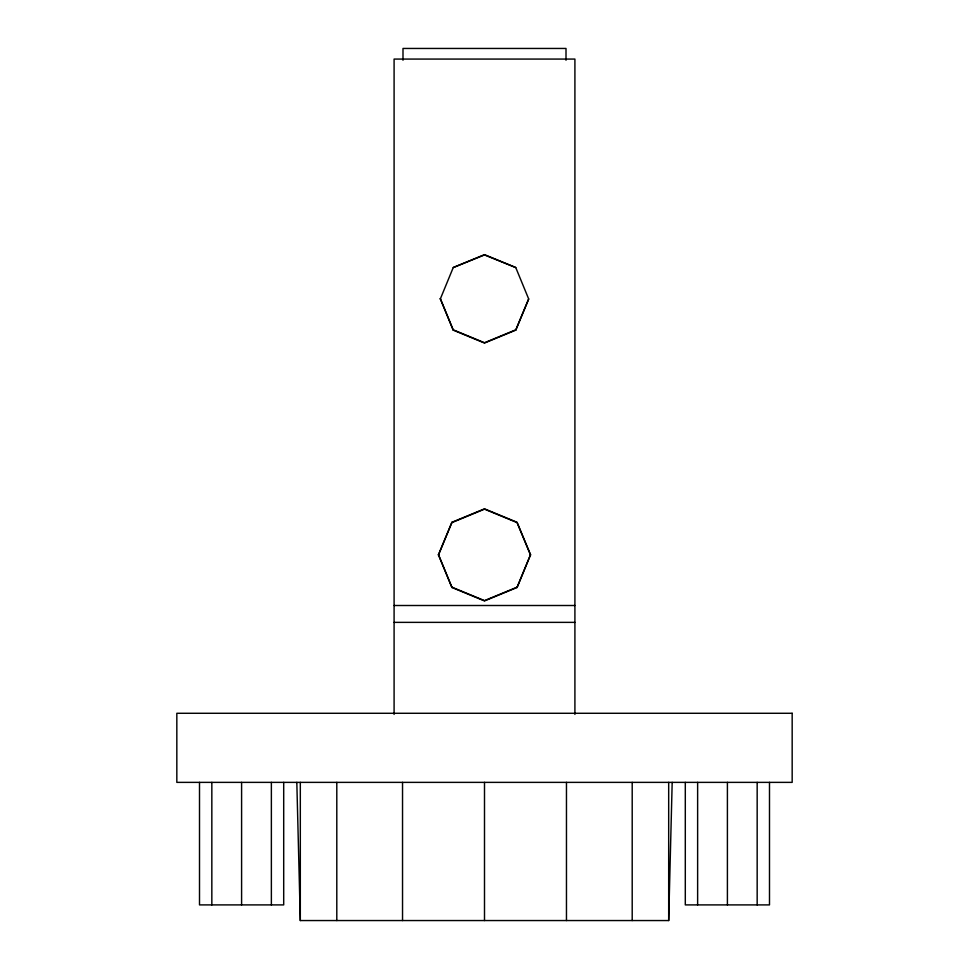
<?xml version="1.0" encoding="UTF-8"?>
<svg xmlns="http://www.w3.org/2000/svg" width="969" height="969" viewBox="0 0 969 969"><rect width="100%" height="100%" fill="white"/><g stroke="black" fill="none" stroke-linecap="round" stroke-linejoin="round"><path stroke-width="1.45" d="M296.817 782.371L300.317 920.55L668.683 920.55L672.183 782.371M440.314 298.985L453.25 267.541L484.5 254.641L515.75 267.541L528.686 298.985L515.75 330.138L484.5 343.038L453.25 330.138L440.314 298.694L453.25 330.138M515.75 330.138L528.686 298.985M438.46 554.728L451.942 522.279L484.5 508.834L517.058 522.279L530.54 554.728L517.058 587.48L484.5 600.925L451.942 587.48L438.46 554.728L451.942 587.48M438.46 555.031L451.942 522.279M517.058 587.48L530.54 554.728M515.75 267.541L484.5 254.932L453.25 267.541M453.25 329.835L484.5 342.747L515.75 329.835M451.942 522.582L484.5 509.137L517.058 522.582L530.54 555.031M451.942 587.19L484.5 600.623L517.058 587.19M394.092 605.504L574.908 605.504M394.092 622.364L574.908 622.364M769.495 782.371L769.495 904.901L685.301 904.901L685.301 782.371M757.164 782.371L757.164 904.901M727.404 782.371L727.404 904.901M697.632 782.371L697.632 904.901M668.683 782.371L668.683 920.55M632.2 782.371L632.2 920.55M574.908 714.419L574.908 59.073L394.092 59.073L394.092 714.419M566.465 782.371L566.465 920.55M566.005 60.235L566.005 48.45L402.995 48.45L402.995 60.235M484.5 782.371L484.5 920.55M402.535 782.371L402.535 920.55M336.8 782.371L336.8 920.55M300.317 782.371L300.317 920.55M283.699 782.371L283.699 904.901L199.505 904.901L199.505 782.371M271.368 782.371L271.368 904.901M241.596 782.371L241.596 904.901M211.836 782.371L211.836 904.901M792.17 713.281L176.83 713.281L176.83 782.371L792.17 782.371L792.17 713.281"/></g></svg>
